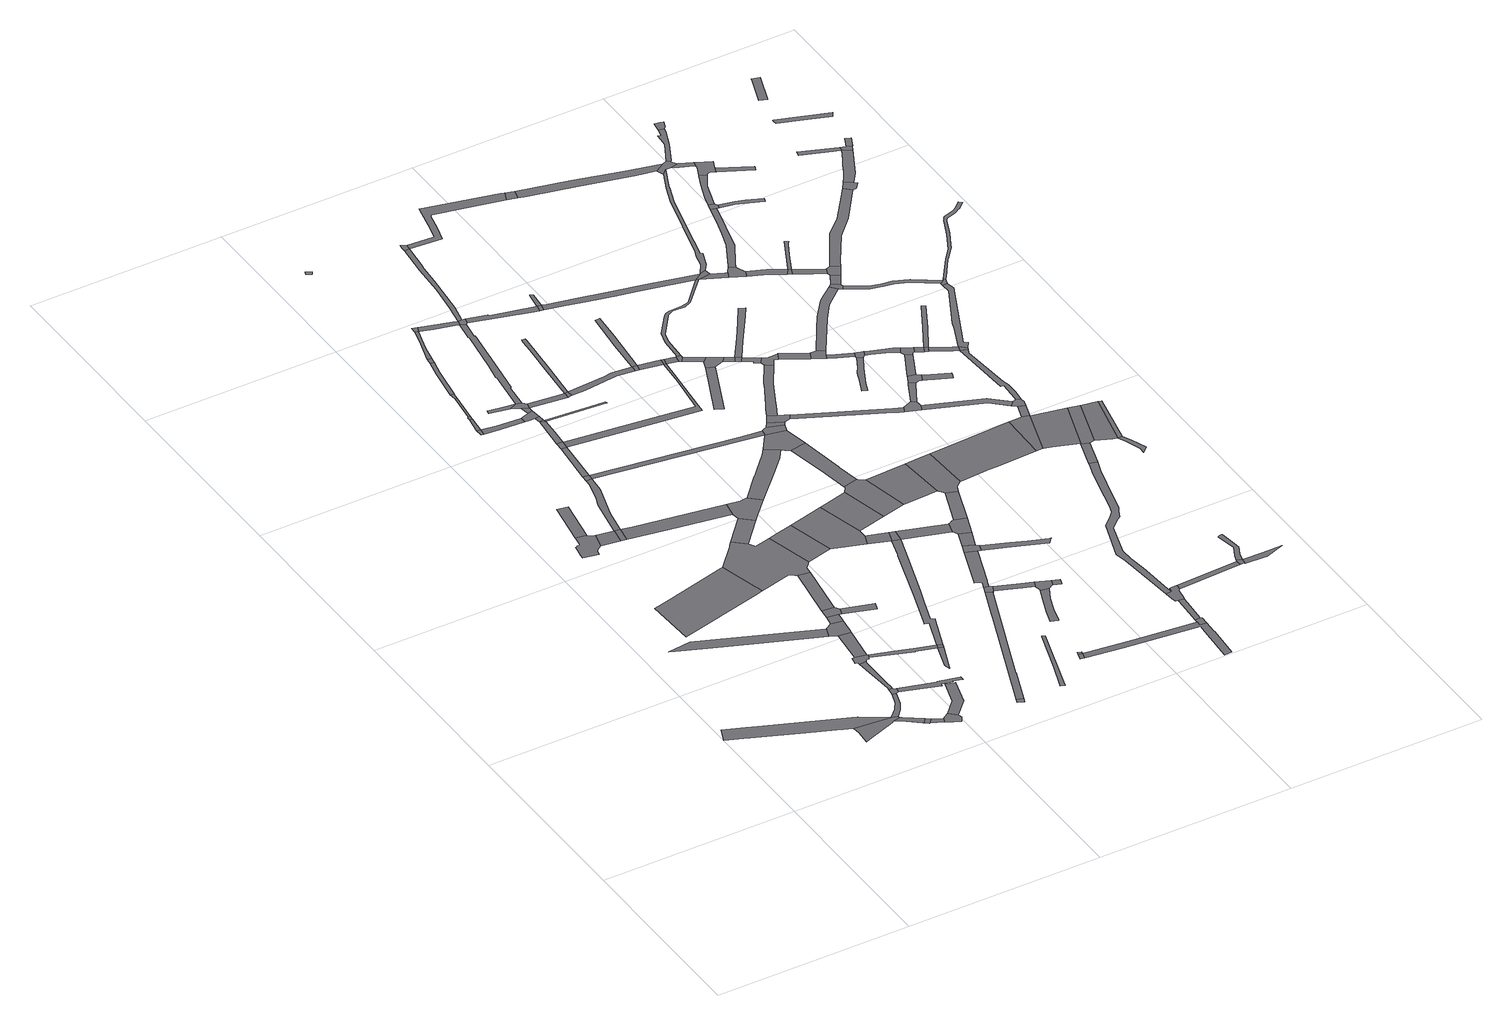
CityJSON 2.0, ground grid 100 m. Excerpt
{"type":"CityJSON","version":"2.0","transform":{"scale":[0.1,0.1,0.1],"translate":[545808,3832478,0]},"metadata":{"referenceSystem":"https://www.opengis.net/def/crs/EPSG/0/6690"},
"CityObjects":{
"road1":{"type":"Road","attributes":{"RoadStructureAttribute.sectionType":"1"},"geometry":[{"type":"MultiSurface","lod":"1","boundaries":[[[0,1,2,3,4,5,6,7,8,9,10,11,12]]]}]},
"road2":{"type":"Road","geometry":[{"type":"MultiSurface","lod":"1","boundaries":[[[11,13,14,15,16,17,18,19,20,21,12]]]}]},
"road3":{"type":"Road","attributes":{"RoadStructureAttribute.sectionType":"1"},"geometry":[{"type":"MultiSurface","lod":"1","boundaries":[[[22,23,24,25,26,27,28,29]]]}]},
"road4":{"type":"Road","geometry":[{"type":"MultiSurface","lod":"1","boundaries":[[[30,31,32,33,34,35,36,37,38,39,40,41,42,43,44,45,46]]]}]},
"road5":{"type":"Road","geometry":[{"type":"MultiSurface","lod":"1","boundaries":[[[47,20,19,48,49,50,51,52]]]}]},
"road6":{"type":"Road","attributes":{"RoadStructureAttribute.sectionType":"1"},"geometry":[{"type":"MultiSurface","lod":"1","boundaries":[[[53,54,55,56,12,21,57,58,59,60,61]]]}]},
"road7":{"type":"Road","geometry":[{"type":"MultiSurface","lod":"1","boundaries":[[[52,51,62,63,64]]]}]},
"road8":{"type":"Road","attributes":{"RoadStructureAttribute.sectionType":"1"},"geometry":[{"type":"MultiSurface","lod":"1","boundaries":[[[65,66,67,68,69,70,71,72,73,74]]]}]},
"road9":{"type":"Road","attributes":{"RoadStructureAttribute.sectionType":"1"},"geometry":[{"type":"MultiSurface","lod":"1","boundaries":[[[75,76,30,46]]]}]},
"road10":{"type":"Road","attributes":{"RoadStructureAttribute.sectionType":"1"},"geometry":[{"type":"MultiSurface","lod":"1","boundaries":[[[77,64,63,78,79]]]}]},
"road11":{"type":"Road","attributes":{"RoadStructureAttribute.sectionType":"1"},"geometry":[{"type":"MultiSurface","lod":"1","boundaries":[[[80,81,44,43,82,83,84]]]}]},
"road12":{"type":"Road","geometry":[{"type":"MultiSurface","lod":"1","boundaries":[[[85,53,61,86,87,88,89]]]}]},
"road13":{"type":"Road","geometry":[{"type":"MultiSurface","lod":"1","boundaries":[[[90,91,79,78,92,93,94,95,96,97]]]}]},
"road14":{"type":"Road","attributes":{"RoadStructureAttribute.sectionType":"1"},"geometry":[{"type":"MultiSurface","lod":"1","boundaries":[[[98,99,100,101,102,103,104,85,89]]]}]},
"road15":{"type":"Road","geometry":[{"type":"MultiSurface","lod":"1","boundaries":[[[84,83,105,106]]]}]},
"road16":{"type":"Road","geometry":[{"type":"MultiSurface","lod":"1","boundaries":[[[107,108,109,110,111,112,103,102,113,114,115,116,117,118,119,120,121,122,123,124,125,126]]]}]},
"road17":{"type":"Road","attributes":{"RoadStructureAttribute.sectionType":"1"},"geometry":[{"type":"MultiSurface","lod":"1","boundaries":[[[127,126,125,128]]]}]},
"road18":{"type":"Road","attributes":{"RoadStructureAttribute.sectionType":"1"},"geometry":[{"type":"MultiSurface","lod":"1","boundaries":[[[129,130,131,132,133,134,135,90,97]]]}]},
"road19":{"type":"Road","attributes":{"RoadStructureAttribute.sectionType":"1"},"geometry":[{"type":"MultiSurface","lod":"1","boundaries":[[[136,137,138,139,140,141,142,143,144,145,146,147,148,87,86]]]}]},
"road20":{"type":"Road","attributes":{"RoadStructureAttribute.sectionType":"1"},"geometry":[{"type":"MultiSurface","lod":"1","boundaries":[[[149,150,151,152,153,154,84,106,155,156,157,158,159]]]}]},
"road21":{"type":"Road","geometry":[{"type":"MultiSurface","lod":"1","boundaries":[[[160,161,162,29,28,127,128,163,164]]]}]},
"road22":{"type":"Road","geometry":[{"type":"MultiSurface","lod":"1","boundaries":[[[165,166,167,168]]]}]},
"road23":{"type":"Road","attributes":{"RoadStructureAttribute.sectionType":"1"},"geometry":[{"type":"MultiSurface","lod":"1","boundaries":[[[169,165,168,170]]]}]},
"road24":{"type":"Road","attributes":{"RoadStructureAttribute.sectionType":"1"},"geometry":[{"type":"MultiSurface","lod":"1","boundaries":[[[171,160,164,172]]]}]},
"road25":{"type":"Road","geometry":[{"type":"MultiSurface","lod":"1","boundaries":[[[173,174,169,170,175]]]}]},
"road26":{"type":"Road","attributes":{"RoadStructureAttribute.sectionType":"1"},"geometry":[{"type":"MultiSurface","lod":"1","boundaries":[[[176,177,123,122,178,179,180,181]]]}]},
"road27":{"type":"Road","geometry":[{"type":"MultiSurface","lod":"1","boundaries":[[[182,171,172,183,184,185]]]}]},
"road28":{"type":"Road","geometry":[{"type":"MultiSurface","lod":"1","boundaries":[[[186,149,159,187]]]}]},
"road29":{"type":"Road","attributes":{"RoadStructureAttribute.sectionType":"1"},"geometry":[{"type":"MultiSurface","lod":"1","boundaries":[[[188,173,175,189]]]}]},
"road30":{"type":"Road","attributes":{"RoadStructureAttribute.sectionType":"1"},"geometry":[{"type":"MultiSurface","lod":"1","boundaries":[[[190,191,106,105,192,193,194,195]]]}]},
"road31":{"type":"Road","attributes":{"RoadStructureAttribute.sectionType":"1"},"geometry":[{"type":"MultiSurface","lod":"1","boundaries":[[[196,197,168,167,198,199,200]]]}]},
"road32":{"type":"Road","geometry":[{"type":"MultiSurface","lod":"1","boundaries":[[[201,188,189,202,203]]]}]},
"road33":{"type":"Road","attributes":{"RoadStructureAttribute.sectionType":"1"},"geometry":[{"type":"MultiSurface","lod":"1","boundaries":[[[204,186,187,205,206]]]}]},
"road34":{"type":"Road","attributes":{"RoadStructureAttribute.sectionType":"1"},"geometry":[{"type":"MultiSurface","lod":"1","boundaries":[[[207,182,185,208,209]]]}]},
"road35":{"type":"Road","geometry":[{"type":"MultiSurface","lod":"1","boundaries":[[[210,211,212,67,66,65,74,213,214,207,209,215,216,217,218,219,220,221]]]}]},
"road36":{"type":"Road","geometry":[{"type":"MultiSurface","lod":"1","boundaries":[[[222,223,224,225,226]]]}]},
"road37":{"type":"Road","geometry":[{"type":"MultiSurface","lod":"1","boundaries":[[[180,227,228,229,230,231,232]]]}]},
"road38":{"type":"Road","geometry":[{"type":"MultiSurface","lod":"1","boundaries":[[[233,234,184,183]]]}]},
"road39":{"type":"Road","geometry":[{"type":"MultiSurface","lod":"1","boundaries":[[[235,204,206,236]]]}]},
"road40":{"type":"Road","attributes":{"RoadStructureAttribute.sectionType":"1"},"geometry":[{"type":"MultiSurface","lod":"1","boundaries":[[[237,238,201,203,239,240,241,242]]]}]},
"road41":{"type":"Road","geometry":[{"type":"MultiSurface","lod":"1","boundaries":[[[243,244,245,246,247,248,249,250,251,252]]]}]},
"road42":{"type":"Road","geometry":[{"type":"MultiSurface","lod":"1","boundaries":[[[181,180,232,253]]]}]},
"road43":{"type":"Road","attributes":{"RoadStructureAttribute.sectionType":"1"},"geometry":[{"type":"MultiSurface","lod":"1","boundaries":[[[254,235,236,255,256]]]}]},
"road44":{"type":"Road","geometry":[{"type":"MultiSurface","lod":"1","boundaries":[[[257,258,259,200,199,260,261,262,263]]]}]},
"road45":{"type":"Road","geometry":[{"type":"MultiSurface","lod":"1","boundaries":[[[264,237,242,265]]]}]},
"road46":{"type":"Road","geometry":[{"type":"MultiSurface","lod":"1","boundaries":[[[266,254,256,267,268]]]}]},
"road47":{"type":"Road","attributes":{"RoadStructureAttribute.sectionType":"1"},"geometry":[{"type":"MultiSurface","lod":"1","boundaries":[[[269,210,221,270]]]}]},
"road48":{"type":"Road","attributes":{"RoadStructureAttribute.sectionType":"1"},"geometry":[{"type":"MultiSurface","lod":"1","boundaries":[[[263,262,271,254,266]]]}]},
"road49":{"type":"Road","geometry":[{"type":"MultiSurface","lod":"1","boundaries":[[[252,251,272,273,274,275]]]}]},
"road50":{"type":"Road","attributes":{"RoadStructureAttribute.sectionType":"1"},"geometry":[{"type":"MultiSurface","lod":"1","boundaries":[[[272,258,257,273]]]}]},
"road51":{"type":"Road","attributes":{"RoadStructureAttribute.sectionType":"1"},"geometry":[{"type":"MultiSurface","lod":"1","boundaries":[[[276,277,264,265,278,279]]]}]},
"road52":{"type":"Road","attributes":{"RoadStructureAttribute.sectionType":"1"},"geometry":[{"type":"MultiSurface","lod":"1","boundaries":[[[280,281,219,218,282]]]}]},
"road53":{"type":"Road","geometry":[{"type":"MultiSurface","lod":"1","boundaries":[[[283,284,285,286]]]}]},
"road54":{"type":"Road","geometry":[{"type":"MultiSurface","lod":"1","boundaries":[[[287,276,279,288]]]}]},
"road55":{"type":"Road","attributes":{"RoadStructureAttribute.sectionType":"1"},"geometry":[{"type":"MultiSurface","lod":"1","boundaries":[[[289,274,273,290,291]]]}]},
"road56":{"type":"Road","geometry":[{"type":"MultiSurface","lod":"1","boundaries":[[[292,293,294,195,194,269,270,295,296,297,298,299]]]}]},
"road57":{"type":"Road","attributes":{"RoadStructureAttribute.sectionType":"1"},"geometry":[{"type":"MultiSurface","lod":"1","boundaries":[[[300,301,302,303,304,268,267]]]}]},
"road58":{"type":"Road","attributes":{"RoadStructureAttribute.sectionType":"1"},"geometry":[{"type":"MultiSurface","lod":"1","boundaries":[[[305,306,307,222,226,308,309,310,311]]]}]},
"road59":{"type":"Road","attributes":{"RoadStructureAttribute.sectionType":"1"},"geometry":[{"type":"MultiSurface","lod":"1","boundaries":[[[312,313,314,315,316,317,252,275,318,319,320,321,322,323]]]}]},
"road60":{"type":"Road","attributes":{"RoadStructureAttribute.sectionType":"1"},"geometry":[{"type":"MultiSurface","lod":"1","boundaries":[[[324,325,326,327,328,329,330,331,181,253,332,333,334,335,336,337,338,339,340]]]}]},
"road61":{"type":"Road","attributes":{"RoadStructureAttribute.sectionType":"1"},"geometry":[{"type":"MultiSurface","lod":"1","boundaries":[[[341,342,288,279,343,344,345,312,346]]]}]},
"road62":{"type":"Road","attributes":{"RoadStructureAttribute.sectionType":"1"},"geometry":[{"type":"MultiSurface","lod":"1","boundaries":[[[347,348,349,350,351,352,353,354,355]]]}]},
"road63":{"type":"Road","attributes":{"RoadStructureAttribute.sectionType":"1"},"geometry":[{"type":"MultiSurface","lod":"1","boundaries":[[[356,187,159,357,358,359]]]}]},
"road64":{"type":"Road","geometry":[{"type":"MultiSurface","lod":"1","boundaries":[[[360,291,290,361]]]}]},
"road65":{"type":"Road","geometry":[{"type":"MultiSurface","lod":"1","boundaries":[[[362,280,282,363,364,365]]]}]},
"road66":{"type":"Road","attributes":{"RoadStructureAttribute.sectionType":"1"},"geometry":[{"type":"MultiSurface","lod":"1","boundaries":[[[366,367,368,369,370,236,206,371,372,373,374,375,376]]]}]},
"road67":{"type":"Road","geometry":[{"type":"MultiSurface","lod":"1","boundaries":[[[377,346,312,323,378,379]]]}]},
"road68":{"type":"Road","attributes":{"RoadStructureAttribute.sectionType":"1"},"geometry":[{"type":"MultiSurface","lod":"1","boundaries":[[[380,381,382,383,384,385,386,291,360]]]}]},
"road69":{"type":"Road","geometry":[{"type":"MultiSurface","lod":"1","boundaries":[[[387,388,389,390]]]}]},
"road70":{"type":"Road","geometry":[{"type":"MultiSurface","lod":"1","boundaries":[[[391,392,387,390]]]}]},
"road71":{"type":"Road","attributes":{"RoadStructureAttribute.sectionType":"1"},"geometry":[{"type":"MultiSurface","lod":"1","boundaries":[[[364,363,393,324,394]]]}]},
"road72":{"type":"Road","attributes":{"RoadStructureAttribute.sectionType":"1"},"geometry":[{"type":"MultiSurface","lod":"1","boundaries":[[[395,396,397,398,399,299,298,400,401,402]]]}]},
"road73":{"type":"Road","attributes":{"RoadStructureAttribute.sectionType":"1"},"geometry":[{"type":"MultiSurface","lod":"1","boundaries":[[[403,404,405,406,360,361,407,408,409,410,411,412]]]}]},
"road74":{"type":"Road","geometry":[{"type":"MultiSurface","lod":"1","boundaries":[[[413,305,311,414,415,416,417,418,419,420,421]]]}]},
"road75":{"type":"Road","attributes":{"RoadStructureAttribute.sectionType":"1"},"geometry":[{"type":"MultiSurface","lod":"1","boundaries":[[[422,423,424,425,426,427,428,429,430,431,432,346,377]]]}]},
"road76":{"type":"Road","geometry":[{"type":"MultiSurface","lod":"1","boundaries":[[[394,324,340,433]]]}]},
"road77":{"type":"Road","attributes":{"RoadStructureAttribute.sectionType":"1"},"geometry":[{"type":"MultiSurface","lod":"1","boundaries":[[[434,435,362,365,436,437]]]}]},
"road78":{"type":"Road","attributes":{"RoadStructureAttribute.sectionType":"1"},"geometry":[{"type":"MultiSurface","lod":"1","boundaries":[[[438,439,440,379,378,441,442,443]]]}]},
"road79":{"type":"Road","attributes":{"RoadStructureAttribute.sectionType":"1"},"geometry":[{"type":"MultiSurface","lod":"1","boundaries":[[[444,445,446,447,448,413,421,449,450,451,452]]]}]},
"road80":{"type":"Road","attributes":{"RoadStructureAttribute.sectionType":"1"},"geometry":[{"type":"MultiSurface","lod":"1","boundaries":[[[453,419,418,454,455,456]]]}]},
"road81":{"type":"Road","attributes":{"RoadStructureAttribute.sectionType":"1"},"geometry":[{"type":"MultiSurface","lod":"1","boundaries":[[[457,458,459,460,461,462,463,464,465,466]]]}]},
"road82":{"type":"Road","geometry":[{"type":"MultiSurface","lod":"1","boundaries":[[[467,468,429,428,469]]]}]},
"road83":{"type":"Road","attributes":{"RoadStructureAttribute.sectionType":"1"},"geometry":[{"type":"MultiSurface","lod":"1","boundaries":[[[433,340,470,471]]]}]},
"road84":{"type":"Road","geometry":[{"type":"MultiSurface","lod":"1","boundaries":[[[412,411,472,473]]]}]},
"road85":{"type":"Road","geometry":[{"type":"MultiSurface","lod":"1","boundaries":[[[474,475,476,477,434,437,478,479]]]}]},
"road86":{"type":"Road","attributes":{"RoadStructureAttribute.sectionType":"1"},"geometry":[{"type":"MultiSurface","lod":"1","boundaries":[[[480,481,482,390,389,483,484,485,486,487,488,489,490,491,492,493,494]]]}]},
"road87":{"type":"Road","geometry":[{"type":"MultiSurface","lod":"1","boundaries":[[[495,444,452,496,497,498,499]]]}]},
"road88":{"type":"Road","attributes":{"RoadStructureAttribute.sectionType":"1"},"geometry":[{"type":"MultiSurface","lod":"1","boundaries":[[[358,500,501,395,402,502,503,504,505]]]}]},
"road89":{"type":"Road","attributes":{"RoadStructureAttribute.sectionType":"1"},"geometry":[{"type":"MultiSurface","lod":"1","boundaries":[[[506,507,504,503,508,476,475]]]}]},
"road90":{"type":"Road","attributes":{"RoadStructureAttribute.sectionType":"1"},"geometry":[{"type":"MultiSurface","lod":"1","boundaries":[[[456,455,509,510,457,466,511,512,513]]]}]},
"road91":{"type":"Road","geometry":[{"type":"MultiSurface","lod":"1","boundaries":[[[443,442,514,515]]]}]},
"road92":{"type":"Road","attributes":{"RoadStructureAttribute.sectionType":"1"},"geometry":[{"type":"MultiSurface","lod":"1","boundaries":[[[516,495,499,517]]]}]},
"road93":{"type":"Road","attributes":{"RoadStructureAttribute.sectionType":"1"},"geometry":[{"type":"MultiSurface","lod":"1","boundaries":[[[473,472,366,518]]]}]},
"road94":{"type":"Road","geometry":[{"type":"MultiSurface","lod":"1","boundaries":[[[519,520,521,522,523,443,515]]]}]},
"road95":{"type":"Road","geometry":[{"type":"MultiSurface","lod":"1","boundaries":[[[524,525,526,359,358,505,527]]]}]},
"road96":{"type":"Road","attributes":{"RoadStructureAttribute.sectionType":"1"},"geometry":[{"type":"MultiSurface","lod":"1","boundaries":[[[528,529,530,531,532,533,412,473]]]}]},
"road97":{"type":"Road","geometry":[{"type":"MultiSurface","lod":"1","boundaries":[[[534,535,536,513,512]]]}]},
"road98":{"type":"Road","geometry":[{"type":"MultiSurface","lod":"1","boundaries":[[[537,538,539,471,470,540,541,516,517,542]]]}]},
"road99":{"type":"Road","attributes":{"RoadStructureAttribute.sectionType":"1"},"geometry":[{"type":"MultiSurface","lod":"1","boundaries":[[[543,524,527,544]]]}]},
"road100":{"type":"Road","geometry":[{"type":"MultiSurface","lod":"1","boundaries":[[[518,366,376,545]]]}]},
"road101":{"type":"Road","geometry":[{"type":"MultiSurface","lod":"1","boundaries":[[[546,547,548,549]]]}]},
"road102":{"type":"Road","attributes":{"RoadStructureAttribute.sectionType":"1"},"geometry":[{"type":"MultiSurface","lod":"1","boundaries":[[[545,376,550,551]]]}]},
"road103":{"type":"Road","geometry":[{"type":"MultiSurface","lod":"1","boundaries":[[[552,553,554,555,556,543,544,557,558,559,560,561,562,563,564]]]}]},
"road104":{"type":"Road","attributes":{"RoadStructureAttribute.sectionType":"1"},"geometry":[{"type":"MultiSurface","lod":"1","boundaries":[[[565,479,478,566,567]]]}]},
"road105":{"type":"Road","attributes":{"RoadStructureAttribute.sectionType":"1"},"geometry":[{"type":"MultiSurface","lod":"1","boundaries":[[[568,569,570,571,572,573,574,575,576,497,496]]]}]},
"road106":{"type":"Road","geometry":[{"type":"MultiSurface","lod":"1","boundaries":[[[551,550,577,578,579,580]]]}]},
"road107":{"type":"Road","attributes":{"RoadStructureAttribute.sectionType":"1"},"geometry":[{"type":"MultiSurface","lod":"1","boundaries":[[[581,537,542,582]]]}]},
"road108":{"type":"Road","attributes":{"RoadStructureAttribute.sectionType":"1"},"geometry":[{"type":"MultiSurface","lod":"1","boundaries":[[[578,577,583,584,585]]]}]},
"road109":{"type":"Road","geometry":[{"type":"MultiSurface","lod":"1","boundaries":[[[585,584,546,549,586,587]]]}]},
"road110":{"type":"Road","attributes":{"RoadStructureAttribute.sectionType":"1"},"geometry":[{"type":"MultiSurface","lod":"1","boundaries":[[[588,589,590,591,592,552,564,593,594,595,596]]]}]},
"road111":{"type":"Road","attributes":{"RoadStructureAttribute.sectionType":"1"},"geometry":[{"type":"MultiSurface","lod":"1","boundaries":[[[597,598,599,600,469,428,601,602,603,604,605,606,607]]]}]},
"road112":{"type":"Road","geometry":[{"type":"MultiSurface","lod":"1","boundaries":[[[608,494,493,492,609,610]]]}]},
"road113":{"type":"Road","geometry":[{"type":"MultiSurface","lod":"1","boundaries":[[[611,612,565,567,613,581,582,614,615,616]]]}]},
"road114":{"type":"Road","attributes":{"RoadStructureAttribute.sectionType":"1"},"geometry":[{"type":"MultiSurface","lod":"1","boundaries":[[[587,586,617,618,619]]]}]},
"road115":{"type":"Road","attributes":{"RoadStructureAttribute.sectionType":"1"},"geometry":[{"type":"MultiSurface","lod":"1","boundaries":[[[620,621,608,610,622,623]]]}]},
"road116":{"type":"Road","geometry":[{"type":"MultiSurface","lod":"1","boundaries":[[[619,618,624,625]]]}]},
"road117":{"type":"Road","attributes":{"RoadStructureAttribute.sectionType":"1"},"geometry":[{"type":"MultiSurface","lod":"1","boundaries":[[[626,627,628,629,630,631,632,515,514,633,634,635,636,637,638,639,640,641,642,643,644]]]}]},
"road118":{"type":"Road","geometry":[{"type":"MultiSurface","lod":"1","boundaries":[[[645,646,647,648,649,650,651,652,653,620,623,654,655,656,657]]]}]},
"road119":{"type":"Road","attributes":{"RoadStructureAttribute.sectionType":"1"},"geometry":[{"type":"MultiSurface","lod":"1","boundaries":[[[658,560,559,659,660,661,662,663,664,665,666,667]]]}]},
"road120":{"type":"Road","attributes":{"RoadStructureAttribute.sectionType":"1"},"geometry":[{"type":"MultiSurface","lod":"1","boundaries":[[[668,669,625,624,670,671,672,673,674,675,676]]]}]},
"road121":{"type":"Road","attributes":{"RoadStructureAttribute.sectionType":"1"},"geometry":[{"type":"MultiSurface","lod":"1","boundaries":[[[643,677,678,679,680,681,682,683,684,580,579,685,686,687,688,689,690,691,692,693,694]]]}]},
"road122":{"type":"Road","geometry":[{"type":"MultiSurface","lod":"1","boundaries":[[[695,676,675,588,596,696,697,698]]]}]},
"road123":{"type":"Road","attributes":{"RoadStructureAttribute.sectionType":"1"},"geometry":[{"type":"MultiSurface","lod":"1","boundaries":[[[699,700,701,702,703,704,705,706,619,625]]]}]},
"road124":{"type":"Road","attributes":{"RoadStructureAttribute.sectionType":"1"},"geometry":[{"type":"MultiSurface","lod":"1","boundaries":[[[707,698,697,708,709,710]]]}]},
"road125":{"type":"Road","geometry":[{"type":"MultiSurface","lod":"1","boundaries":[[[607,606,711,712]]]}]},
"road126":{"type":"Road","attributes":{"RoadStructureAttribute.sectionType":"1"},"geometry":[{"type":"MultiSurface","lod":"1","boundaries":[[[713,611,616,714,715,716,717,718]]]}]},
"road127":{"type":"Road","attributes":{"RoadStructureAttribute.sectionType":"1"},"geometry":[{"type":"MultiSurface","lod":"1","boundaries":[[[719,645,657,720]]]}]},
"road128":{"type":"Road","attributes":{"RoadStructureAttribute.sectionType":"1"},"geometry":[{"type":"MultiSurface","lod":"1","boundaries":[[[721,722,723,724,725,726,727,728,729,730,731,650,649,732,733,734,735,736,737,738,739,740,741,742,743,744,745]]]}]},
"road129":{"type":"Road","geometry":[{"type":"MultiSurface","lod":"1","boundaries":[[[746,747,748,667,666,749,750,751,752,753]]]}]},
"road130":{"type":"Road","geometry":[{"type":"MultiSurface","lod":"1","boundaries":[[[754,710,709,755,756,757,758]]]}]},
"road131":{"type":"Road","attributes":{"RoadStructureAttribute.sectionType":"1"},"geometry":[{"type":"MultiSurface","lod":"1","boundaries":[[[759,760,761,762,763,764,765,766,767,768]]]}]},
"road132":{"type":"Road","attributes":{"RoadStructureAttribute.sectionType":"1"},"geometry":[{"type":"MultiSurface","lod":"1","boundaries":[[[769,770,771,757,756,772,773,774,775]]]}]},
"road133":{"type":"Road","attributes":{"RoadStructureAttribute.sectionType":"1"},"geometry":[{"type":"MultiSurface","lod":"1","boundaries":[[[776,777,746,753,778,779]]]}]},
"road134":{"type":"Road","geometry":[{"type":"MultiSurface","lod":"1","boundaries":[[[780,781,782,644,643,694,783]]]}]},
"road135":{"type":"Road","attributes":{"RoadStructureAttribute.sectionType":"1"},"geometry":[{"type":"MultiSurface","lod":"1","boundaries":[[[784,783,694,785,786]]]}]},
"road136":{"type":"Road","geometry":[{"type":"MultiSurface","lod":"1","boundaries":[[[787,775,774,759,768,788,789]]]}]},
"road137":{"type":"Road","geometry":[{"type":"MultiSurface","lod":"1","boundaries":[[[790,719,720,791,792,793]]]}]},
"road138":{"type":"Road","geometry":[{"type":"MultiSurface","lod":"1","boundaries":[[[794,795,776,779,796,797,798,799]]]}]},
"road139":{"type":"Road","attributes":{"RoadStructureAttribute.sectionType":"1"},"geometry":[{"type":"MultiSurface","lod":"1","boundaries":[[[800,801,750,749,802,803,804]]]}]},
"road140":{"type":"Road","geometry":[{"type":"MultiSurface","lod":"1","boundaries":[[[805,806,807,808,809,810,811,812,813,790,793]]]}]},
"road141":{"type":"Road","geometry":[{"type":"MultiSurface","lod":"1","boundaries":[[[814,786,785,815,816,817,818,819]]]}]},
"road142":{"type":"Road","attributes":{"RoadStructureAttribute.sectionType":"1"},"geometry":[{"type":"MultiSurface","lod":"1","boundaries":[[[820,821,822,789,788,823,824,825,826]]]}]},
"road143":{"type":"Road","geometry":[{"type":"MultiSurface","lod":"1","boundaries":[[[827,828,829,713,718,830,831,832]]]}]},
"road144":{"type":"Road","attributes":{"RoadStructureAttribute.sectionType":"1"},"geometry":[{"type":"MultiSurface","lod":"1","boundaries":[[[833,794,799,834]]]}]},
"road145":{"type":"Road","attributes":{"RoadStructureAttribute.sectionType":"1"},"geometry":[{"type":"MultiSurface","lod":"1","boundaries":[[[835,836,837,838,839,840,841,754,758,842,843,844,845]]]}]},
"road146":{"type":"Road","geometry":[{"type":"MultiSurface","lod":"1","boundaries":[[[846,847,848,849,850,851,798,797]]]}]},
"road147":{"type":"Road","attributes":{"RoadStructureAttribute.sectionType":"1"},"geometry":[{"type":"MultiSurface","lod":"1","boundaries":[[[852,853,793,792,854,855,856]]]}]},
"road148":{"type":"Road","attributes":{"RoadStructureAttribute.sectionType":"1"},"geometry":[{"type":"MultiSurface","lod":"1","boundaries":[[[857,858,712,711,859,860,861,862,863,864]]]}]},
"road149":{"type":"Road","attributes":{"RoadStructureAttribute.sectionType":"1"},"geometry":[{"type":"MultiSurface","lod":"1","boundaries":[[[865,721,745,866]]]}]},
"road150":{"type":"Road","attributes":{"RoadStructureAttribute.sectionType":"1"},"geometry":[{"type":"MultiSurface","lod":"1","boundaries":[[[826,825,867,868,833,834,869,870,871,872,873]]]}]},
"road151":{"type":"Road","attributes":{"RoadStructureAttribute.sectionType":"1"},"geometry":[{"type":"MultiSurface","lod":"1","boundaries":[[[874,875,876,816,815,877,878,879]]]}]},
"road152":{"type":"Road","attributes":{"RoadStructureAttribute.sectionType":"1"},"geometry":[{"type":"MultiSurface","lod":"1","boundaries":[[[831,830,880,881,882,883,884]]]}]},
"road153":{"type":"Road","attributes":{"RoadStructureAttribute.sectionType":"1"},"geometry":[{"type":"MultiSurface","lod":"1","boundaries":[[[885,827,832,886]]]}]},
"road154":{"type":"Road","attributes":{"RoadStructureAttribute.sectionType":"1"},"geometry":[{"type":"MultiSurface","lod":"1","boundaries":[[[887,888,889,890,891,892,893,894,895,896,897,898,899,900,901,644,782]]]}]},
"road155":{"type":"Road","attributes":{"RoadStructureAttribute.sectionType":"1"},"geometry":[{"type":"MultiSurface","lod":"1","boundaries":[[[873,872,902,903,904,905]]]}]},
"road156":{"type":"Road","geometry":[{"type":"MultiSurface","lod":"1","boundaries":[[[906,907,908,909,910,804,803,885,886,911,912,913]]]}]},
"road157":{"type":"Road","attributes":{"RoadStructureAttribute.sectionType":"1"},"geometry":[{"type":"MultiSurface","lod":"1","boundaries":[[[914,915,916,917,918,814,819,919,920,921]]]}]},
"road158":{"type":"Road","geometry":[{"type":"MultiSurface","lod":"1","boundaries":[[[905,904,922,923]]]}]},
"road159":{"type":"Road","geometry":[{"type":"MultiSurface","lod":"1","boundaries":[[[879,878,924,925]]]}]},
"road160":{"type":"Road","geometry":[{"type":"MultiSurface","lod":"1","boundaries":[[[884,883,865,866,926,927]]]}]},
"road161":{"type":"Road","attributes":{"RoadStructureAttribute.sectionType":"1"},"geometry":[{"type":"MultiSurface","lod":"1","boundaries":[[[928,929,930,923,922,931,932,933]]]}]},
"road162":{"type":"Road","attributes":{"RoadStructureAttribute.sectionType":"1"},"geometry":[{"type":"MultiSurface","lod":"1","boundaries":[[[932,934,935,936,906,913,937,938,939,940,941,942]]]}]},
"road163":{"type":"Road","geometry":[{"type":"MultiSurface","lod":"1","boundaries":[[[943,835,845,944,945,946]]]}]},
"road164":{"type":"Road","attributes":{"RoadStructureAttribute.sectionType":"1"},"geometry":[{"type":"MultiSurface","lod":"1","boundaries":[[[925,924,947,948,949,950]]]}]},
"road165":{"type":"Road","geometry":[{"type":"MultiSurface","lod":"1","boundaries":[[[951,952,953,954,955,956,957,958,879,925]]]}]},
"road166":{"type":"Road","attributes":{"RoadStructureAttribute.sectionType":"1"},"geometry":[{"type":"MultiSurface","lod":"1","boundaries":[[[959,960,961,962,963,964,965]]]}]},
"road167":{"type":"Road","attributes":{"RoadStructureAttribute.sectionType":"1"},"geometry":[{"type":"MultiSurface","lod":"1","boundaries":[[[966,943,946,967]]]}]},
"road168":{"type":"Road","attributes":{"RoadStructureAttribute.sectionType":"1"},"geometry":[{"type":"MultiSurface","lod":"1","boundaries":[[[968,927,926,969,959,970]]]}]},
"road169":{"type":"Road","geometry":[{"type":"MultiSurface","lod":"1","boundaries":[[[933,932,942,971]]]}]},
"road170":{"type":"Road","attributes":{"RoadStructureAttribute.sectionType":"1"},"geometry":[{"type":"MultiSurface","lod":"1","boundaries":[[[972,973,974,975,976,977,905,923]]]}]},
"road171":{"type":"Road","geometry":[{"type":"MultiSurface","lod":"1","boundaries":[[[978,914,921,979,980,981]]]}]},
"road172":{"type":"Road","geometry":[{"type":"MultiSurface","lod":"1","boundaries":[[[982,983,950,949,984,966,967,985]]]}]},
"road173":{"type":"Road","geometry":[{"type":"MultiSurface","lod":"1","boundaries":[[[970,959,965,986]]]}]},
"road174":{"type":"Road","attributes":{"RoadStructureAttribute.sectionType":"1"},"geometry":[{"type":"MultiSurface","lod":"1","boundaries":[[[987,988,989,978,981,990,991]]]}]},
"road175":{"type":"Road","geometry":[{"type":"MultiSurface","lod":"1","boundaries":[[[992,993,864,863,994,896,895,995,996,997,998,999]]]}]},
"road176":{"type":"Road","geometry":[{"type":"MultiSurface","lod":"1","boundaries":[[[1000,1001,1002,1003,1004,1005,1006,980,979]]]}]},
"road177":{"type":"Road","attributes":{"RoadStructureAttribute.sectionType":"1"},"geometry":[{"type":"MultiSurface","lod":"1","boundaries":[[[1007,1008,1009,1010,1011,945,944,1012,1013,1014,1015,1016,1017,1018,1019]]]}]},
"road178":{"type":"Road","attributes":{"RoadStructureAttribute.sectionType":"1"},"geometry":[{"type":"MultiSurface","lod":"1","boundaries":[[[1020,1021,1022,1023,1024,1025,1026,1027,1028,933,971]]]}]},
"road179":{"type":"Road","attributes":{"RoadStructureAttribute.sectionType":"1"},"geometry":[{"type":"MultiSurface","lod":"1","boundaries":[[[1029,996,995,1030,1031,1032,1033,1034]]]}]},
"road180":{"type":"Road","geometry":[{"type":"MultiSurface","lod":"1","boundaries":[[[1035,1036,1034,1033,1037,1038,1039,987,991,1040,1041,1042,1043,1044,1045]]]}]},
"road181":{"type":"Road","attributes":{"RoadStructureAttribute.sectionType":"1"},"geometry":[{"type":"MultiSurface","lod":"1","boundaries":[[[1046,1047,1048,1049,1050,992,999,1051,1052,1053]]]}]},
"road182":{"type":"Road","attributes":{"RoadStructureAttribute.sectionType":"1"},"geometry":[{"type":"MultiSurface","lod":"1","boundaries":[[[1054,1055,1056,1057,982,985,1058,1059,1060,1061]]]}]},
"road183":{"type":"Road","geometry":[{"type":"MultiSurface","lod":"1","boundaries":[[[1062,1063,1064,1065,1066,1067,1045,1044]]]}]},
"road184":{"type":"Road","geometry":[{"type":"MultiSurface","lod":"1","boundaries":[[[1068,1019,1018,1024,1023,1069]]]}]},
"road185":{"type":"Road","geometry":[{"type":"MultiSurface","lod":"1","boundaries":[[[1070,1046,1053,1071,1072,1073,1074,1075]]]}]},
"road186":{"type":"Road","geometry":[{"type":"MultiSurface","lod":"1","boundaries":[[[1076,1054,1061,1077,1078,1079]]]}]},
"road187":{"type":"Road","attributes":{"RoadStructureAttribute.sectionType":"1"},"geometry":[{"type":"MultiSurface","lod":"1","boundaries":[[[1080,1081,1082,1083,1084,1085,1086,1087,1088,1089,1068,1069,1090,1091,1092,1093,1094,1095,1096,1097,1098,1099,1100,1101,1102,1103,1104,1105,1106,1107,1108,1109,1110,1111]]]}]},
"road188":{"type":"Road","geometry":[{"type":"MultiSurface","lod":"1","boundaries":[[[1112,1113,1114,1115,1116,1117,1118]]]}]},
"road189":{"type":"Road","attributes":{"RoadStructureAttribute.sectionType":"1"},"geometry":[{"type":"MultiSurface","lod":"1","boundaries":[[[1117,1119,1120,1121,1122,1123,1124,1076,1079,1125,1126]]]}]},
"road190":{"type":"Road","geometry":[{"type":"MultiSurface","lod":"1","boundaries":[[[1118,1117,1126,1127,1128,1129]]]}]},
"road191":{"type":"Road","attributes":{"RoadStructureAttribute.sectionType":"1"},"geometry":[{"type":"MultiSurface","lod":"1","boundaries":[[[1130,1131,1132,1133,1134,1135,1136]]]}]},
"road192":{"type":"Road","attributes":{"RoadStructureAttribute.sectionType":"1"},"geometry":[{"type":"MultiSurface","lod":"1","boundaries":[[[1137,1129,1128,1138,1139]]]}]},
"road193":{"type":"Road","geometry":[{"type":"MultiSurface","lod":"1","boundaries":[[[1140,1141,1142,1143,1144,1145]]]}]}
},
"vertices":[
[691,403,0],[607,456,0],[186,629,0],[137,649,0],[32,692,0],[2,618,0],[107,575,0],[113,573,0],[347,477,0],[476,424,0],[504,412,0],[547,394,0],[734,376,0],
[549,367,0],[550,356,0],[545,277,0],[579,290,0],[721,343,0],[724,345,0],[731,349,0],[767,359,0],[764,367,0],
[316,1298,0],[250,1324,0],[129,1310,0],[156,1299,0],[294,1244,0],[508,1157,0],[803,1039,0],[825,1095,0],
[207,2255,0],[205,2240,0],[199,2203,0],[192,2198,0],[183,2199,0],[178,2193,0],[173,2194,0],[163,2137,0],[161,2137,0],[158,2110,0],[238,2096,0],[243,2123,0],[258,2134,0],[274,2147,0],[292,2225,0],[282,2227,0],[261,2246,0],
[775,353,0],[751,339,0],[759,332,0],[837,270,0],[841,266,0],[860,293,0],
[827,524,0],[805,460,0],[783,427,0],[779,421,0],[765,368,0],[798,405,0],[803,414,0],[823,445,0],[846,519,0],
[861,251,0],[863,252,0],[881,278,0],
[714,1519,0],[713,1521,0],[662,1727,0],[651,1724,0],[346,1647,0],[286,1632,0],[241,1621,0],[255,1367,0],[694,1477,0],[723,1484,0],
[299,2472,0],[245,2481,0],
[903,262,0],[921,224,0],[933,249,0],
[379,2210,0],[373,2211,0],[360,2133,0],[371,2131,0],[384,2210,0],
[832,564,0],[859,523,0],[867,550,0],[853,554,0],[850,562,0],
[967,274,0],[939,254,0],[945,212,0],[958,206,0],[990,190,0],[1007,217,0],[1005,228,0],[1003,239,0],
[851,573,0],[850,619,0],[850,666,0],[851,788,0],[852,793,0],[817,790,0],[833,574,0],
[400,2126,0],[413,2205,0],
[820,845,0],[811,845,0],[803,808,0],[815,805,0],[816,805,0],[816,803,0],[853,794,0],[853,796,0],[854,797,0],[857,801,0],[862,803,0],[869,804,0],[874,802,0],[875,804,0],[875,808,0],[880,810,0],[883,831,0],[880,832,0],[880,833,0],[823,845,0],
[843,1022,0],[906,1013,0],
[1076,316,0],[1116,450,0],[1117,452,0],[1112,453,0],[1069,466,0],[1068,464,0],[1032,342,0],
[954,493,0],[1052,462,0],[1056,475,0],[1109,460,0],[1112,469,0],[1155,456,0],[1157,455,0],[1157,464,0],[1157,474,0],[1110,489,0],[1108,486,0],[1050,502,0],[1048,497,0],
[468,2596,0],[466,2563,0],[457,2530,0],[440,2459,0],[422,2419,0],[414,2378,0],[424,2270,0],[436,2334,0],[488,2508,0],[497,2590,0],[498,2596,0],
[861,1115,0],[850,1109,0],[836,1101,0],[909,1032,0],[920,1107,0],
[239,3170,0],[240,3133,0],[253,3131,0],[257,3165,0],
[255,3255,0],[268,3254,0],
[869,1166,0],[928,1156,0],
[261,3278,0],[255,3274,0],[271,3277,0],
[1085,767,0],[1003,796,0],[1078,739,0],[1081,744,0],[1181,715,0],[1188,735,0],
[877,1220,0],[940,1153,0],[952,1191,0],[937,1213,0],
[470,2630,0],[501,2625,0],
[280,3423,0],[289,3422,0],
[678,2160,0],[472,2195,0],[603,2093,0],[862,2049,0],[904,2042,0],[917,2121,0],
[334,3154,0],[265,3164,0],[337,3121,0],[457,3115,0],[459,3147,0],
[275,3460,0],[292,3443,0],[294,3457,0],
[494,2858,0],[501,2630,0],[523,2855,0],
[918,1501,0],[943,1253,0],[978,1492,0],
[791,1870,0],[774,1851,0],[767,1843,0],[887,1525,0],[909,1508,0],[981,1510,0],[984,1529,0],[1005,1553,0],[1013,1562,0],[952,1804,0],[870,1784,0],[850,1817,0],
[1286,204,0],[1277,181,0],[1305,170,0],[1309,169,0],[1317,192,0],
[1140,587,0],[1144,570,0],[1147,555,0],[1152,567,0],[1201,693,0],[1206,706,0],
[1098,1104,0],[1110,1142,0],
[498,2901,0],[527,2898,0],
[320,3707,0],[302,3628,0],[318,3605,0],[322,3628,0],[329,3663,0],[338,3704,0],
[447,3257,0],[357,3271,0],[356,3271,0],[355,3272,0],[351,3252,0],[353,3252,0],[354,3251,0],[442,3233,0],[451,3231,0],[493,3250,0],
[1213,726,0],
[517,3081,0],[536,2982,0],[540,3069,0],
[530,3167,0],[505,3163,0],[472,3150,0],[483,3114,0],[503,3113,0],[511,3113,0],[535,3115,0],
[324,3741,0],[344,3737,0],
[538,3086,0],[540,3070,0],[539,3078,0],
[910,2004,0],[969,1951,0],
[512,3107,0],
[498,3210,0],[528,3193,0],[538,3226,0],[519,3243,0],
[380,3944,0],[365,3879,0],[360,3814,0],[395,3939,0],
[1085,1838,0],[1002,1817,0],[1147,1596,0],
[190,4583,0],[181,4565,0],[207,4550,0],[217,4567,0],
[382,3974,0],[409,3965,0],
[713,3204,0],[720,3173,0],[721,3205,0],
[1015,2115,0],[999,2113,0],[986,2109,0],[1001,1986,0],[1026,2012,0],[1064,2051,0],[1077,2064,0],[1023,2116,0],
[846,3046,0],[848,3046,0],[846,3052,0],[845,3059,0],[748,3065,0],
[1575,960,0],[1519,812,0],[1508,780,0],[1387,375,0],[1385,376,0],[1562,832,0],[1607,947,0],
[580,3886,0],[565,3785,0],[568,3784,0],[536,3557,0],[517,3466,0],[521,3466,0],[532,3369,0],[539,3369,0],[562,3522,0],[598,3779,0],[593,3780,0],[608,3875,0],
[1415,1507,0],[1384,1405,0],[1382,1399,0],[1294,1116,0],[1226,914,0],[1221,900,0],[1236,896,0],[1244,893,0],[1279,900,0],[1281,906,0],[1272,912,0],[1264,918,0],[1303,1039,0],[1334,1124,0],[1412,1362,0],[1422,1393,0],[1455,1496,0],
[566,3919,0],[469,3947,0],[402,3937,0],[463,3918,0],[560,3892,0],[588,3913,0],
[1536,206,0],[1640,542,0],[1636,544,0],[1632,546,0],[1625,550,0],[1624,548,0],[1555,326,0],[1505,189,0],[1527,181,0],
[1232,2521,0],[1228,2491,0],[1333,2476,0],[1339,2510,0],
[739,3206,0],[741,3174,0],
[1267,1886,0],[1309,1542,0],[1331,1601,0],[1330,1644,0],
[1214,3161,0],[1203,3022,0],[1177,2820,0],[902,2852,0],[533,2897,0],[528,2854,0],[873,2814,0],[1185,2777,0],[1187,2798,0],[1190,2819,0],[1225,3159,0],
[608,3915,0],[616,3880,0],[624,3911,0],
[759,3398,0],[779,3633,0],[779,3645,0],[762,3648,0],[759,3633,0],[753,3563,0],[737,3385,0],
[1696,350,0],[1686,316,0],[1707,310,0],[1717,346,0],
[1720,356,0],[1700,362,0],
[1397,1513,0],[1435,1568,0],
[1271,2390,0],[1246,2356,0],[1171,2276,0],[1134,2236,0],[1133,2235,0],[1229,2220,0],[1302,2295,0],[1335,2344,0],
[1074,3219,0],[988,3228,0],[979,3229,0],[940,3221,0],[812,3177,0],[959,3194,0],[977,3196,0],[989,3195,0],[1079,3185,0],[1083,3219,0],
[1590,997,0],[1607,948,0],[1608,947,0],[1611,945,0],[1612,949,0],[1613,951,0],[1627,981,0],[1627,983,0],[1612,989,0],
[629,4011,0],[652,4226,0],[659,4332,0],[664,4347,0],[678,4483,0],[679,4485,0],[679,4489,0],[652,4486,0],[637,4327,0],[627,4167,0],[607,4022,0],
[1465,1558,0],
[1419,1925,0],[1298,1893,0],[1359,1651,0],[1477,1680,0],
[947,3829,0],[735,3878,0],[726,3885,0],[918,3797,0],[942,3791,0],[950,3828,0],
[1649,1263,0],[1571,1049,0],[1570,1046,0],[1596,1035,0],[1603,1032,0],[1625,1022,0],[1627,1028,0],[1704,1239,0],[1706,1243,0],
[1749,935,0],[1738,903,0],[1791,882,0],[1804,914,0],
[1797,846,0],[1770,783,0],[1738,699,0],[1715,626,0],[1734,619,0],[1752,611,0],[1753,613,0],[1775,692,0],[1805,772,0],[1837,837,0],
[657,4531,0],[654,4508,0],[682,4519,0],
[1682,1425,0],[1699,1483,0],
[1100,3183,0],[1108,3217,0],
[1517,1979,0],[1515,1980,0],[1440,1961,0],[1441,1956,0],[1601,1711,0],[1549,1957,0],
[2220,286,0],[1962,313,0],[1754,341,0],[1894,286,0],[2275,243,0],[2273,228,0],[2270,180,0],[2259,7,0],[2259,6,0],[2297,11,0],[2309,180,0],[2309,187,0],[2312,255,0],[2276,256,0],[2278,281,0],
[1666,1309,0],[1722,1236,0],[1735,1275,0],[1734,1276,0],[1722,1288,0],
[1331,2473,0],[1330,2472,0],[1353,2332,0],[1374,2318,0],[1457,2332,0],[1436,2456,0],
[1496,2098,0],[1495,2105,0],[1416,2091,0],
[1792,879,0],[1799,850,0],[1862,852,0],[1865,854,0],[1877,886,0],
[962,3787,0],[970,3824,0],
[1697,1395,0],[1754,1375,0],
[1220,3196,0],
[971,3831,0],[980,3909,0],[972,3912,0],[964,3915,0],[964,3913,0],
[1366,2522,0],[1357,2517,0],[1342,2510,0],[1447,2496,0],
[1109,3227,0],[1134,3459,0],[1145,3604,0],[1120,3601,0],[1097,3392,0],[1084,3229,0],
[1904,839,0],[1910,855,0],[1916,871,0],
[1734,1498,0],[1722,1493,0],[1712,1489,0],[1688,1413,0],[1691,1407,0],[1792,1477,0],
[1387,2551,0],[1460,2515,0],
[1232,3193,0],
[1362,3043,0],[1236,2756,0],[1277,2738,0],[1403,3026,0],
[1284,3148,0],[1290,3182,0],
[1413,2595,0],[1406,2584,0],[1406,2582,0],[1400,2571,0],[1396,2565,0],[1466,2516,0],[1482,2520,0],[1490,2522,0],[1505,2549,0],[1485,2559,0],[1470,2566,0],[1462,2570,0],[1456,2573,0],
[1763,1967,0],[1690,1716,0],[1781,1721,0],
[1758,1223,0],[1851,1189,0],[2014,1128,0],[2026,1142,0],[2039,1156,0],[2032,1158,0],[1938,1192,0],[1864,1223,0],[1762,1264,0],
[1296,3140,0],[1314,3167,0],[1314,3180,0],[1297,3181,0],
[1804,1689,0],[1861,1668,0],
[1372,3092,0],[1379,3086,0],[1404,3110,0],
[1453,3043,0],[1472,3068,0],
[1598,2926,0],[1525,2806,0],[1526,2805,0],[1451,2665,0],[1436,2640,0],[1490,2640,0],[1495,2652,0],[1563,2789,0],[1634,2903,0],
[1244,4632,0],[870,4722,0],[837,4565,0],[822,4509,0],[845,4477,0],[866,4558,0],[885,4647,0],[896,4656,0],[1055,4620,0],[1240,4580,0],[1260,4627,0],
[2279,299,0],[2314,297,0],[2306,298,0],
[1894,1974,0],[1833,1971,0],[1800,1694,0],[1873,1700,0],[1875,1702,0],[1906,1726,0],
[1482,3027,0],[1499,3016,0],[1515,3042,0],
[2289,464,0],[2286,421,0],[2314,428,0],[2319,459,0],
[1524,3000,0],[1540,3025,0],
[1692,3659,0],[1691,3660,0],[1463,3712,0],[1281,3753,0],[1141,3786,0],[983,3820,0],[976,3823,0],[983,3782,0],[1054,3766,0],[1154,3743,0],[1237,3724,0],[1284,3713,0],[1285,3713,0],[1394,3688,0],[1395,3688,0],[1405,3686,0],[1440,3678,0],[1662,3627,0],[1702,3657,0],
[2339,562,0],[2320,561,0],[2302,561,0],[2301,554,0],[2298,536,0],[2268,532,0],[2272,492,0],[2275,466,0],[2280,465,0],[2320,469,0],[2328,521,0],[2329,525,0],[2340,534,0],
[1929,2349,0],[1660,2441,0],[1662,2440,0],[1719,2413,0],[1758,2395,0],[1819,2366,0],[1916,2321,0],[1938,2311,0],[1959,2303,0],[1972,2332,0],
[1604,2985,0],[1547,3020,0],[1536,2993,0],[1569,2969,0],[1566,2962,0],[1586,2953,0],[1588,2951,0],[1595,2948,0],[1614,2979,0],
[1546,3502,0],[1510,3495,0],[1444,3491,0],[1418,3482,0],[1403,3469,0],[1396,3462,0],[1324,3366,0],[1304,3299,0],[1322,3301,0],[1336,3350,0],[1417,3461,0],[1417,3462,0],[1418,3464,0],[1453,3482,0],[1518,3481,0],[1519,3481,0],[1556,3498,0],[1676,3625,0],
[1638,2964,0],[1657,2939,0],[1675,2929,0],[1693,2965,0],
[1607,3126,0],[1713,3280,0],[1746,3331,0],[1747,3333,0],[1731,3340,0],[1715,3347,0],[1660,3257,0],[1596,3161,0],
[1696,2970,0],[1792,2863,0],[1802,2857,0],[1823,2896,0],
[1292,4565,0],[1306,4614,0],
[2320,1996,0],[1922,1727,0],[2070,1737,0],[2072,1737,0],[2123,1739,0],[2316,1748,0],
[2663,576,0],[2664,549,0],
[2471,1546,0],[2469,1542,0],[2446,1465,0],[2421,1367,0],[2388,1229,0],[2371,1182,0],[2349,1157,0],[2299,1111,0],[2226,900,0],[2237,837,0],[2254,656,0],[2294,566,0],[2278,751,0],[2267,843,0],[2264,908,0],[2315,1076,0],[2354,1109,0],[2368,1121,0],[2384,1134,0],[2392,1151,0],[2406,1177,0],[2416,1195,0],[2437,1275,0],[2488,1470,0],[2509,1534,0],
[2022,2353,0],[2013,2349,0],[1978,2334,0],[2033,2274,0],[2045,2305,0],[2045,2309,0],[2045,2323,0],[2044,2336,0],
[1853,2897,0],[1857,2827,0],[1864,2823,0],[1873,2848,0],[1890,2873,0],
[1982,2757,0],[1949,2695,0],[1927,2659,0],[1902,2599,0],[1876,2536,0],[1888,2530,0],[1900,2525,0],[1919,2573,0],[1968,2674,0],[2010,2747,0],
[1917,2827,0],[1916,2825,0],[1880,2845,0],[1867,2821,0],[1907,2801,0],[1982,2772,0],[1992,2797,0],
[2084,2478,0],[2080,2469,0],[2109,2454,0],[2113,2461,0],
[1739,3638,0],[1737,3653,0],[1735,3666,0],[1740,3636,0],
[1803,3606,0],[1799,3568,0],[1814,3601,0],
[2022,2786,0],[2024,2756,0],[2034,2781,0],
[2667,586,0],[2687,550,0],[2687,544,0],[2693,577,0],
[2106,2522,0],[2102,2514,0],[2138,2467,0],[2149,2462,0],[2165,2499,0],[2145,2514,0],
[2384,2147,0],[2327,2198,0],[2315,2165,0],[2394,2094,0],[2416,2118,0],
[2704,618,0],[2728,665,0],[2723,698,0],[2710,783,0],[2710,785,0],[2698,781,0],[2687,778,0],[2706,673,0],[2679,620,0],
[1836,3635,0],[1872,3535,0],[1885,3568,0],[1884,3571,0],[1866,3613,0],[1864,3616,0],
[2163,2734,0],[2161,2735,0],[2061,2771,0],[2050,2746,0],[2113,2721,0],[2170,2691,0],[2187,2721,0],
[2392,2000,0],[2391,2000,0],[2358,1998,0],[2351,1749,0],[2427,1987,0],[2427,1988,0],
[2179,2667,0],[2212,2651,0],
[2149,3275,0],[2070,3214,0],[2054,3196,0],[1989,3112,0],[1981,3100,0],[1948,3048,0],[1935,3027,0],[1934,2941,0],[2018,3074,0],[2080,3159,0],[2176,3241,0],
[2191,2443,0],[2199,2440,0],[2276,2406,0],[2284,2423,0],[2291,2441,0],[2207,2480,0],
[2801,575,0],[2696,577,0],[2791,539,0],[2801,538,0],[2900,573,0],
[1799,4491,0],[1566,4554,0],[1335,4553,0],[1568,4498,0],[1836,4433,0],[1889,4424,0],[1931,4417,0],[1982,4448,0],
[2515,1691,0],[2554,1676,0],
[2172,2687,0],[2178,2669,0],[2216,2660,0],[2218,2660,0],[2221,2661,0],[2226,2662,0],[2242,2691,0],
[1978,3529,0],[1976,3530,0],[1974,3531,0],[1942,3504,0],[2037,3453,0],[2057,3484,0],
[2353,1748,0],[2392,1736,0],[2499,1700,0],[2516,1693,0],[2601,1950,0],
[2416,2074,0],[2450,2063,0],
[1761,3703,0],[1791,3783,0],[1780,3787,0],[1804,3882,0],[1882,4185,0],[1915,4277,0],[1912,4278,0],[1970,4402,0],[1971,4405,0],[1943,4376,0],[1901,4285,0],[1867,4191,0],[1768,3808,0],[1755,3778,0],[1740,3715,0],
[2237,2656,0],[2252,2648,0],[2266,2641,0],[2280,2671,0],
[2434,2124,0],[2431,2121,0],[2428,2119,0],[2424,2118,0],[2421,2118,0],[2458,2088,0],[2459,2092,0],[2456,2113,0],
[1989,4045,0],[1966,3952,0],[1942,3867,0],[1915,3782,0],[1842,3643,0],[1879,3644,0],[1945,3759,0],[2018,4038,0],
[2283,2632,0],[2298,2659,0],
[2055,3443,0],[2071,3476,0],
[2580,1682,0],[2660,1937,0],
[2394,2607,0],[2316,2648,0],[2306,2654,0],[2381,2581,0],[2407,2568,0],[2417,2595,0],
[2428,2242,0],[2442,2241,0],[2437,2135,0],[2464,2171,0],[2464,2238,0],[2462,2246,0],[2457,2269,0],[2433,2529,0],[2443,2554,0],
[2165,3288,0],[2193,3230,0],[2206,3251,0],[2203,3265,0],
[2122,3406,0],[2138,3395,0],[2192,3365,0],[2207,3397,0],
[2073,3481,0],[2117,3571,0],[2155,3643,0],[2167,3660,0],[2159,3665,0],[2150,3670,0],[2138,3647,0],[2062,3494,0],
[2680,1644,0],[2700,1601,0],[2726,1521,0],[2724,1491,0],[2754,1518,0],[2723,1597,0],[2702,1642,0],
[2197,3347,0],[2237,3323,0],
[2672,1935,0],[2656,1646,0],[2743,1920,0],
[2448,2566,0],
[2301,2666,0],[2370,2786,0],[2448,2932,0],[2440,2937,0],[2431,2942,0],[2355,2801,0],
[1998,4079,0],[2030,4035,0],[2035,4058,0],[2025,4073,0],
[2230,3404,0],[2211,3398,0],[2194,3364,0],[2271,3380,0],
[2760,1916,0],
[2076,4291,0],[2048,4228,0],[2012,4135,0],[2068,4203,0],[2108,4271,0],
[2003,4455,0],[1990,4451,0],[1934,4406,0],[1994,4402,0],[2036,4415,0],[2029,4426,0],[2018,4441,0],[2024,4445,0],
[2103,4021,0],[2143,4006,0],[2231,3970,0],[2236,3981,0],[2240,3992,0],[2160,4024,0],[2115,4039,0],
[2491,3137,0],[2418,3168,0],[2362,3175,0],[2306,3189,0],[2212,3247,0],[2200,3226,0],[2298,3167,0],[2357,3155,0],[2359,3155,0],[2412,3144,0],[2474,3119,0],[2592,3039,0],[2612,3053,0],
[2470,2598,0],[2451,2611,0],[2623,2980,0],[2618,3025,0],[2592,3024,0],[2593,2973,0],[2532,2853,0],[2484,2759,0],[2470,2721,0],
[2042,4413,0],[2027,4388,0],[2030,4387,0],[2094,4360,0],[2099,4358,0],[2104,4384,0],
[2184,4347,0],[2149,4363,0],[2100,4348,0],[2100,4343,0],[2078,4294,0],[2108,4272,0],[2113,4278,0],[2115,4281,0],[2130,4284,0],[2154,4272,0],[2164,4299,0],
[2092,4674,0],[2083,4633,0],[2069,4636,0],[2069,4632,0],[2062,4566,0],[2080,4557,0],[2117,4650,0],[2121,4668,0],
[2579,3873,0],[2542,3823,0],[2443,3694,0],[2355,3612,0],[2288,3410,0],[2390,3573,0],[2485,3668,0],[2613,3843,0],
[2158,4270,0],[2316,4195,0],[2321,4207,0],[2326,4218,0],[2171,4296,0],[2165,4299,0],
[2618,3062,0],[2628,3055,0],
[2102,4724,0],[2127,4673,0],[2132,4677,0],[2134,4679,0],[2146,4713,0],[2130,4719,0],
[2605,3913,0],[2632,3844,0],[2658,3875,0],[2645,3886,0],
[2973,3522,0],[2941,3491,0],[2919,3477,0],[2861,3460,0],[2853,3449,0],[2856,3448,0],[2847,3437,0],[2803,3338,0],[2753,3244,0],[2703,3183,0],[2657,3098,0],[2692,3151,0],[2701,3162,0],[2707,3170,0],[2709,3172,0],[2721,3187,0],[2732,3199,0],[2760,3233,0],[2766,3240,0],[2798,3301,0],[2819,3341,0],[2830,3366,0],[2855,3425,0],[2859,3432,0],[2865,3438,0],[2871,3442,0],[2915,3457,0],[2930,3463,0],[2944,3472,0],[2950,3475,0],[2959,3483,0],[2988,3508,0],
[2543,4213,0],[2540,4200,0],[2536,4188,0],[2686,4134,0],[2717,4122,0],[2721,4120,0],[2725,4144,0],
[2707,4093,0],[2688,4057,0],[2671,4025,0],[2647,3979,0],[2636,3961,0],[2624,3942,0],[2686,3945,0],[2765,4097,0],
[2778,4122,0],[2779,4123,0],[2753,4134,0],
[2576,4471,0],[2571,4473,0],[2571,4458,0],[2572,4443,0],[2709,4397,0],[2817,4358,0],[2832,4383,0],
[2780,4191,0],[2780,4122,0],[2806,4179,0],
[2649,4787,0],[2647,4781,0],[2594,4630,0],[2613,4623,0],[2632,4617,0],[2687,4774,0]
]}
